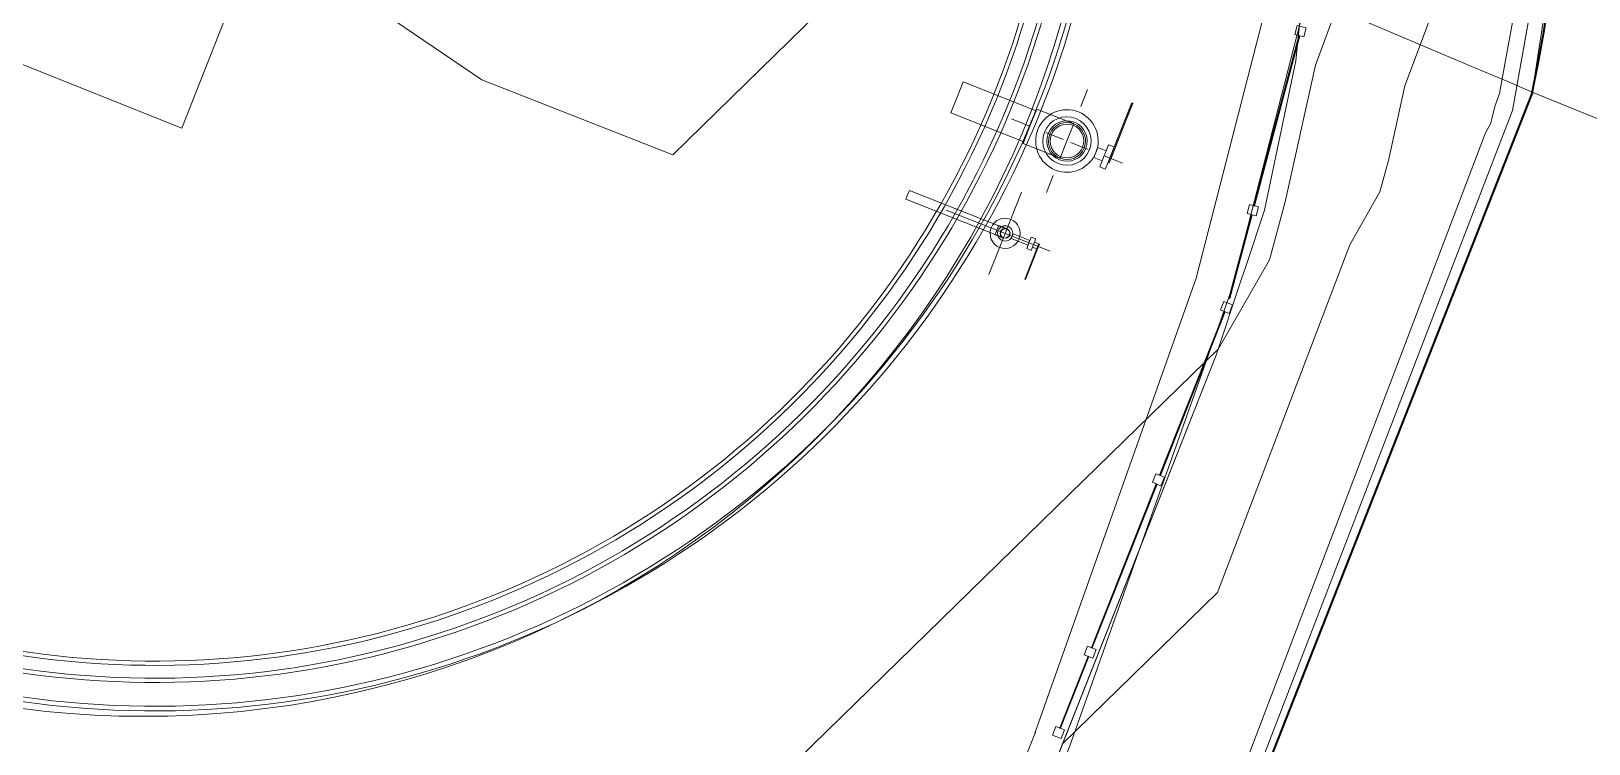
# Model space of a CAD drawing. Header units: metres. Extents: x -207 to 292, y -187 to 169.
# Drawn here: x -49.46 to -41.05, y 6.2 to 10.05 of the extents above; entities that cross this region are included whole.
import ezdxf

# ---------------------------------------------------------------- set-up
doc = ezdxf.new("R2010")
doc.units = ezdxf.units.M
doc.linetypes.add('Dash', pattern=[0.006, 0.003, -0.003])
for name, color, linetype, lineweight in [('A-GLAZ-CWMG', 7, 'Continuous', 9), ('C-TOPO', 7, 'Continuous', 9), ('C-TOPO-MAJR', 7, 'Continuous', 35), ('C-TOPO-MINR', 7, 'Continuous', 9), ('CERCO INTERIOR', 7, 'Continuous', 9), ('EQUIPOS PIS', 7, 'Continuous', 9), ('P-SANR-FIXT', 7, 'Continuous', 9), ('P-SANR-FIXT-HDLN', 7, 'Dash', 9), ('solera', 7, 'Continuous', 35)]:
    doc.layers.add(name, color=color, linetype=linetype, lineweight=lineweight)
doc.layers.add('PR10-ARQ-PL-001-Emplazamiento-C-1_dwg', color=7, linetype='Continuous', lineweight=9, true_color=0x767676)

# ---------------------------------------------------------------- blocks, each defined once
blk = doc.blocks.new('Circular Mullion - 5mm-2127248-PLANTA EMPLAZAMIENTO ACTUALIZADO')
at = {"layer": 'A-GLAZ-CWMG'}
for p, q in [((-107.6478, -45.3968), (-107.9974, -46.2801)), ((-107.6455, -45.3977), (-107.9951, -46.281)), ((-107.9951, -46.281), (-107.6455, -45.3977)), ((-107.9927, -46.2819), (-107.6432, -45.3986)), ((-107.6455, -45.3977), (-107.6478, -45.3968)), ((-107.6432, -45.3986), (-107.6455, -45.3977)), ((-107.9974, -46.2801), (-107.9951, -46.281)), ((-107.9951, -46.281), (-107.9927, -46.2819))]:
    blk.add_line(p, q, dxfattribs=at)
blk = doc.blocks.new('Circular Mullion - 5mm-2135801-PLANTA EMPLAZAMIENTO ACTUALIZADO')
at = {"layer": 'A-GLAZ-CWMG'}
for p, q in [((-42.8713, 9.0576), (-42.9914, 8.607)), ((-42.9889, 8.6064), (-42.8689, 9.0569)), ((-42.8689, 9.0569), (-42.9889, 8.6064)), ((-42.9865, 8.6057), (-42.8665, 9.0563)), ((-42.8689, 9.0569), (-42.8713, 9.0576)), ((-42.8665, 9.0563), (-42.8689, 9.0569)), ((-42.9914, 8.607), (-42.9889, 8.6064)), ((-42.9889, 8.6064), (-42.9865, 8.6057))]:
    blk.add_line(p, q, dxfattribs=at)
blk = doc.blocks.new('Rectangular Mullion - 50 x 50 mm-2128568-PLANTA EMPLAZAMIENTO ACTUALIZADO')
at = {"layer": 'A-GLAZ-CWMG'}
for p, q in [((0.025, 0.025), (-0.025, 0.025)), ((-0.025, 0.025), (-0.025, -0.025)), ((0.025, -0.025), (0.025, 0.025)), ((-0.025, -0.025), (0.025, -0.025))]:
    blk.add_line(p, q, dxfattribs=at)
blk = doc.blocks.new('Rectangular Mullion - 50 x 50 mm-2128569-PLANTA EMPLAZAMIENTO ACTUALIZADO')
at = {"layer": 'A-GLAZ-CWMG'}
for p, q in [((-0.025, -0.025), (-0.025, 0.025)), ((-0.025, 0.025), (0.025, 0.025)), ((0.025, 0.025), (0.025, -0.025)), ((0.025, -0.025), (-0.025, -0.025))]:
    blk.add_line(p, q, dxfattribs=at)
blk = doc.blocks.new('Quad Corner Mullion - 50x50 mm-2128572-PLANTA EMPLAZAMIENTO ACTUALIZADO')
at = {"layer": 'A-GLAZ-CWMG'}
for p, q in [((0.025, 0.025), (-0.025, 0.025)), ((-0.025, 0.025), (-0.025, -0.025)), ((0.025, -0.025), (0.025, 0.025)), ((-0.025, -0.025), (0.025, -0.025))]:
    blk.add_line(p, q, dxfattribs=at)
blk = doc.blocks.new('Quad Corner Mullion - 50x50 mm-2128573-PLANTA EMPLAZAMIENTO ACTUALIZADO')
at = {"layer": 'A-GLAZ-CWMG'}
for p, q in [((-0.025, -0.025), (-0.025, 0.025)), ((-0.025, 0.025), (0.025, 0.025)), ((0.025, 0.025), (0.025, -0.025)), ((0.025, -0.025), (-0.025, -0.025))]:
    blk.add_line(p, q, dxfattribs=at)
blk = doc.blocks.new('Quad Corner Mullion - 50x50 mm-2128574-PLANTA EMPLAZAMIENTO ACTUALIZADO')
at = {"layer": 'A-GLAZ-CWMG'}
for p, q in [((0.025, 0.025), (-0.025, 0.025)), ((-0.025, 0.025), (-0.025, -0.025)), ((0.025, -0.025), (0.025, 0.025)), ((-0.025, -0.025), (0.025, -0.025))]:
    blk.add_line(p, q, dxfattribs=at)
blk = doc.blocks.new('Quad Corner Mullion - 50x50 mm-2128575-PLANTA EMPLAZAMIENTO ACTUALIZADO')
at = {"layer": 'A-GLAZ-CWMG'}
for p, q in [((-0.025, -0.025), (-0.025, 0.025)), ((-0.025, 0.025), (0.025, 0.025)), ((0.025, 0.025), (0.025, -0.025)), ((0.025, -0.025), (-0.025, -0.025))]:
    blk.add_line(p, q, dxfattribs=at)
blk = doc.blocks.new('Circular Mullion - 5mm-2135921-PLANTA EMPLAZAMIENTO ACTUALIZADO')
at = {"layer": 'A-GLAZ-CWMG'}
for p, q in [((-43.7518, 6.6754), (-43.9049, 6.2884)), ((-43.9026, 6.2875), (-43.7495, 6.6745)), ((-43.7495, 6.6745), (-43.9026, 6.2875)), ((-43.9003, 6.2866), (-43.7471, 6.6736)), ((-43.7495, 6.6745), (-43.7518, 6.6754)), ((-43.7471, 6.6736), (-43.7495, 6.6745)), ((-43.9049, 6.2884), (-43.9026, 6.2875)), ((-43.9026, 6.2875), (-43.9003, 6.2866))]:
    blk.add_line(p, q, dxfattribs=at)
blk = doc.blocks.new('M_Tuberia Alimentación-01 - M_Tuberia Alimentación-01-2165010-PLANTA EMPLAZAMIENTO ACTUALIZADO')
at = {"layer": 'P-SANR-FIXT'}
for p, q in [((0.2154, 0.1), (0.1059, 0.1)), ((0.2154, 0), (0.2154, 0.1)), ((0.6388, 0.09), (0.2154, 0.09)), ((0.2154, 0), (0.2154, 0.09)), ((0.6388, 0.09), (0.6388, 0)), ((-0.2485, 0.025), (-0.2551, 0.025)), ((-0.2551, 0.025), (-0.2551, -0.0118)), ((-0.2551, 0.0196), (-0.2551, -0.2959)), ((-0.2485, 0.0196), (-0.2551, 0.0196)), ((-0.2162, 0.0647), (-0.2485, 0.0647)), ((-0.2485, 0), (-0.2485, 0.0647)), ((-0.2485, -0.0118), (-0.2485, 0.025)), ((-0.2485, -0.2959), (-0.2485, 0.0196)), ((-0.2485, -0.0647), (-0.2485, 0)), ((-0.2162, 0.0647), (-0.2162, 0)), ((-0.1681, 0.0296), (-0.2162, 0.0296)), ((-0.2162, 0), (-0.2162, 0.0296)), ((-0.2162, 0), (-0.2162, -0.0647)), ((-0.2162, -0.0296), (-0.2162, 0)), ((-0.1681, 0.0296), (-0.1681, 0)), ((-0.1681, 0), (-0.1681, -0.0296)), ((0.2154, -0.1), (0.2154, 0)), ((0.2154, -0.09), (0.2154, 0)), ((0.6388, 0), (0.6388, -0.09)), ((-0.2551, -0.3169), (-0.2551, -0.0118)), ((-0.2485, -0.0118), (-0.2551, -0.0118)), ((-0.2485, -0.0118), (-0.2485, -0.3169)), ((-0.2485, -0.0647), (-0.2162, -0.0647)), ((-0.2162, -0.0296), (-0.1681, -0.0296)), ((0.1059, -0.1), (0.2154, -0.1)), ((0.2154, -0.09), (0.6388, -0.09)), ((-0.2551, -0.2959), (-0.2551, -0.3201)), ((-0.2551, -0.3169), (-0.2485, -0.3169)), ((-0.2551, -0.3201), (-0.2485, -0.3201)), ((-0.2485, -0.3201), (-0.2485, -0.2959))]:
    blk.add_line(p, q, dxfattribs=at)
at = {"layer": 'P-SANR-FIXT', "flags": 128}
for points in [[(0.1059, 0.1), (0.1017, 0.1), (0.0974, 0.1), (0.0932, 0.1), (0.089, 0.1), (0.0849, 0.1), (0.0807, 0.1), (0.0766, 0.1), (0.0726, 0.1), (0.0686, 0.1), (0.0647, 0.1), (0.0608, 0.1), (0.057, 0.1), (0.0533, 0.1), (0.0496, 0.1), (0.0461, 0.1), (0.0427, 0.1), (0.0393, 0.1), (0.0361, 0.1), (0.0329, 0.1), (0.0299, 0.1), (0.027, 0.1), (0.0243, 0.1), (0.0216, 0.1), (0.0191, 0.1), (0.0168, 0.1), (0.0146, 0.1), (0.0125, 0.1), (0.0106, 0.1), (0.0088, 0.1), (0.0072, 0.1), (0.0057, 0.1), (0.0044, 0.1), (0.0033, 0.1), (0.0023, 0.1), (0.0015, 0.1), (0.0009, 0.1), (0.0004, 0.1), (0.0001, 0.1), (0, 0.1)], [(0, -0.1), (0.0001, -0.1), (0.0003, -0.1), (0.0008, -0.1), (0.0014, -0.1), (0.0021, -0.1), (0.003, -0.1), (0.0041, -0.1), (0.0054, -0.1), (0.0068, -0.1), (0.0084, -0.1), (0.0101, -0.1), (0.012, -0.1), (0.014, -0.1), (0.0162, -0.1), (0.0185, -0.1), (0.021, -0.1), (0.0236, -0.1), (0.0263, -0.1), (0.0291, -0.1), (0.0321, -0.1), (0.0352, -0.1), (0.0384, -0.1), (0.0417, -0.1), (0.0452, -0.1), (0.0487, -0.1), (0.0523, -0.1), (0.056, -0.1), (0.0598, -0.1), (0.0636, -0.1), (0.0675, -0.1), (0.0715, -0.1), (0.0755, -0.1), (0.0796, -0.1), (0.0837, -0.1), (0.0879, -0.1), (0.0921, -0.1), (0.0963, -0.1), (0.1005, -0.1), (0.1047, -0.1), (0.1059, -0.1)]]:
    blk.add_lwpolyline(points, dxfattribs=at)
at = {"layer": 'P-SANR-FIXT'}
for radius, start, end in [(0.1685, 360, 180), (0.1685, 360, 180), (0.1685, 360, 180), (0.1685, 360, 180), (0.1685, 360, 180), (0.1685, 360, 180), (0.1308, 0, 180), (0.1308, 360, 180), (0.1308, 360, 180), (0.1308, 360, 180), (0.109, 360, 180), (0.109, 360, 180), (0.109, 360, 180), (0.109, 360, 180), (0.1, 0, 180), (0.091, 0, 180), (0.091, 0, 180), (0.091, 0, 180), (0.091, 0, 180), (0.1685, 180, 360), (0.1685, 180, 360), (0.1685, 180, 360), (0.1685, 180, 360), (0.1685, 180, 360), (0.1685, 180, 360), (0.1308, 180, 0), (0.1308, 180, 360), (0.1308, 180, 360), (0.1308, 180, 360), (0.109, 180, 360), (0.109, 180, 360), (0.109, 180, 360), (0.109, 180, 360), (0.091, 180, 0), (0.091, 180, 0), (0.091, 180, 0), (0.091, 180, 0), (0.1, 180, 360)]:
    blk.add_arc((0, 0), radius, start, end, dxfattribs=at)
at = {"layer": 'P-SANR-FIXT-HDLN'}
for p, q in [((0, 0), (0, 0.301)), ((-0.3222, 0), (0, 0)), ((0.3222, 0), (0, 0)), ((0, 0), (0, -0.301))]:
    blk.add_line(p, q, dxfattribs=at)
blk = doc.blocks.new('M_Tuberia Alimentación-02 - M_Tuberia Alimentación-02-2155587-PLANTA EMPLAZAMIENTO ACTUALIZADO')
at = {"layer": 'P-SANR-FIXT'}
for p, q in [((-0.1897, 0.1905), (-0.1934, 0.1905)), ((-0.1934, 0.1905), (-0.1934, 0.186)), ((-0.1934, 0.1905), (-0.1934, 0.1828)), ((-0.1934, 0), (-0.1934, 0.186)), ((-0.1934, 0.1828), (-0.1934, -0.0065)), ((-0.1934, 0.1828), (-0.1897, 0.1828)), ((-0.1897, 0.1828), (-0.1897, 0.1905)), ((-0.1897, 0.186), (-0.1897, 0.1905)), ((-0.1897, 0.186), (-0.1897, 0)), ((-0.1897, -0.0065), (-0.1897, 0.1828)), ((0, 0), (0, 0.239)), ((-0.1934, 0), (-0.1934, -0.0139)), ((-0.1934, 0), (-0.1897, 0)), ((-0.165, 0.0139), (-0.1897, 0.0139)), ((-0.1897, 0.0139), (-0.1897, 0)), ((-0.1897, -0.0139), (-0.1897, 0)), ((-0.1897, 0), (-0.1897, -0.0139)), ((-0.1384, 0.0338), (-0.165, 0.0338)), ((-0.165, 0), (-0.165, 0.0338)), ((-0.165, 0), (-0.165, 0.0139)), ((-0.165, -0.0139), (-0.165, 0)), ((-0.165, -0.0338), (-0.165, 0)), ((-0.1384, 0), (-0.1384, 0.0338)), ((-0.0411, 0.0139), (-0.1384, 0.0139)), ((-0.1384, 0), (-0.1384, 0.0139)), ((-0.1384, -0.0338), (-0.1384, 0)), ((-0.1384, -0.0139), (-0.1384, 0)), ((-0.0411, 0), (-0.0411, 0.0139)), ((-0.0411, -0.0139), (-0.0411, 0)), ((0.0474, 0.0264), (0.0421, 0.0264)), ((0.0474, 0), (0.0474, 0.0264)), ((0.5661, 0.025), (0.0474, 0.025)), ((0.0474, 0), (0.0474, 0.025)), ((0.0474, -0.0264), (0.0474, 0)), ((0.5661, 0), (0.5661, 0.025)), ((-0.2622, 0), (0.3415, 0)), ((-0.1934, -0.0065), (-0.1897, -0.0065)), ((-0.1934, -0.0139), (-0.1897, -0.0139)), ((-0.1897, -0.0139), (-0.165, -0.0139)), ((-0.165, -0.0338), (-0.1384, -0.0338)), ((-0.1384, -0.0139), (-0.0411, -0.0139)), ((0, 0), (0, -0.239)), ((0.0421, -0.0264), (0.0474, -0.0264)), ((0.0474, -0.025), (0.0474, 0)), ((0.0474, -0.025), (0.5661, -0.025)), ((0.5661, -0.025), (0.5661, 0))]:
    blk.add_line(p, q, dxfattribs=at)
at = {"layer": 'P-SANR-FIXT', "flags": 128}
for points in [[(0.0421, 0.0264), (0.0405, 0.0264), (0.0388, 0.0264), (0.0371, 0.0264), (0.0354, 0.0264), (0.0338, 0.0264), (0.0321, 0.0264), (0.0305, 0.0264), (0.0289, 0.0264), (0.0273, 0.0264), (0.0257, 0.0264), (0.0242, 0.0264), (0.0227, 0.0264), (0.0212, 0.0264), (0.0198, 0.0264), (0.0183, 0.0264), (0.017, 0.0264), (0.0156, 0.0264), (0.0144, 0.0264), (0.0131, 0.0264), (0.0119, 0.0264), (0.0108, 0.0264), (0.0097, 0.0264), (0.0086, 0.0264), (0.0076, 0.0264), (0.0067, 0.0264), (0.0058, 0.0264), (0.005, 0.0264), (0.0042, 0.0264), (0.0035, 0.0264), (0.0029, 0.0264), (0.0023, 0.0264), (0.0018, 0.0264), (0.0013, 0.0264), (0.0009, 0.0264), (0.0006, 0.0264), (0.0004, 0.0264), (0.0002, 0.0264), (0.0001, 0.0264), (0, 0.0264)], [(0, -0.0264), (0, -0.0264), (0.0001, -0.0264), (0.0003, -0.0264), (0.0005, -0.0264), (0.0008, -0.0264), (0.0012, -0.0264), (0.0016, -0.0264), (0.0021, -0.0264), (0.0027, -0.0264), (0.0033, -0.0264), (0.004, -0.0264), (0.0048, -0.0264), (0.0056, -0.0264), (0.0064, -0.0264), (0.0074, -0.0264), (0.0083, -0.0264), (0.0094, -0.0264), (0.0105, -0.0264), (0.0116, -0.0264), (0.0128, -0.0264), (0.014, -0.0264), (0.0153, -0.0264), (0.0166, -0.0264), (0.018, -0.0264), (0.0194, -0.0264), (0.0208, -0.0264), (0.0223, -0.0264), (0.0238, -0.0264), (0.0253, -0.0264), (0.0269, -0.0264), (0.0285, -0.0264), (0.0301, -0.0264), (0.0317, -0.0264), (0.0333, -0.0264), (0.035, -0.0264), (0.0366, -0.0264), (0.0383, -0.0264), (0.04, -0.0264), (0.0417, -0.0264), (0.0421, -0.0264)]]:
    blk.add_lwpolyline(points, dxfattribs=at)
at = {"layer": 'P-SANR-FIXT'}
for radius, start, end in [(0.0814, 360, 180), (0.0814, 360, 180), (0.0814, 360, 180), (0.0814, 360, 180), (0.0814, 180, 360), (0.0814, 180, 360), (0.0814, 180, 360), (0.0814, 180, 360), (0.0411, 0, 180), (0.0411, 360, 180), (0.0411, 360, 180), (0.0411, 360, 180), (0.0411, 360, 180), (0.0411, 360, 180), (0.0411, 180, 0), (0.0411, 180, 360), (0.0411, 180, 360), (0.0411, 180, 360), (0.0411, 180, 360), (0.0411, 180, 360), (0.0264, 0, 180), (0.0264, 180, 0), (0.025, 0, 180), (0.025, 360, 180), (0.025, 180, 0), (0.025, 180, 360)]:
    blk.add_arc((0, 0), radius, start, end, dxfattribs=at)
blk = doc.blocks.new('M_Estanque-Terraza - M_Estanque-Terraza-2090154-PLANTA EMPLAZAMIENTO ACTUALIZADO')
at = {"layer": 'P-SANR-FIXT'}
for radius, start, end in [(5.1516, 0, 136.13623), (5.1516, 0, 136.13623), (5.1266, 0, 136.11945), (5.1266, 0, 136.11945), (4.9983, 0, 136.03065), (4.9755, 360, 136.01444), (4.9059, 0, 180), (4.8832, 0, 180), (5.1516, 180, 360), (5.1516, 180, 360), (5.1266, 180, 0), (5.1266, 180, 0), (4.9983, 180, 0), (4.9755, 180, 0), (4.9059, 180, 360), (4.8832, 180, 360)]:
    blk.add_arc((0, 0), radius, start, end, dxfattribs=at)
blk = doc.blocks.new('YADRAN_LASQUEMAS_ARQ_MO_002_TERRAZAS_rvt-1-PLANTA EMPLAZAMIENTO ACTUALIZADO')
at = {"layer": 'A-GLAZ-CWMG', "lineweight": 9}
for name, p, rotation in [('Circular Mullion - 5mm-2127248-PLANTA EMPLAZAMIENTO ACTUALIZADO', (-144.4961, -48.4951), 186.6738472865709), ('Circular Mullion - 5mm-2127248-PLANTA EMPLAZAMIENTO ACTUALIZADO', (-144.4961, -48.4951), 186.6738472865709), ('Circular Mullion - 5mm-2127248-PLANTA EMPLAZAMIENTO ACTUALIZADO', (-144.4961, -48.4951), 186.6738472865709), ('Circular Mullion - 5mm-2127248-PLANTA EMPLAZAMIENTO ACTUALIZADO', (-144.4961, -48.4951), 186.6738472865709), ('Quad Corner Mullion - 50x50 mm-2128574-PLANTA EMPLAZAMIENTO ACTUALIZADO', (-43.0043, 8.5574), 68.4099999999996), ('Quad Corner Mullion - 50x50 mm-2128575-PLANTA EMPLAZAMIENTO ACTUALIZADO', (-43.0043, 8.5574), 68.4099999999996), ('Circular Mullion - 5mm-2127248-PLANTA EMPLAZAMIENTO ACTUALIZADO', (-151.0086, -37.7469), 180), ('Circular Mullion - 5mm-2127248-PLANTA EMPLAZAMIENTO ACTUALIZADO', (-151.0086, -37.7469), 180), ('Circular Mullion - 5mm-2127248-PLANTA EMPLAZAMIENTO ACTUALIZADO', (-151.0086, -37.7469), 180), ('Circular Mullion - 5mm-2127248-PLANTA EMPLAZAMIENTO ACTUALIZADO', (-151.0086, -37.7469), 180), ('Circular Mullion - 5mm-2127248-PLANTA EMPLAZAMIENTO ACTUALIZADO', (-151.3766, -38.6767), 180), ('Circular Mullion - 5mm-2127248-PLANTA EMPLAZAMIENTO ACTUALIZADO', (-151.3766, -38.6767), 180), ('Circular Mullion - 5mm-2127248-PLANTA EMPLAZAMIENTO ACTUALIZADO', (-151.3766, -38.6767), 180), ('Circular Mullion - 5mm-2127248-PLANTA EMPLAZAMIENTO ACTUALIZADO', (-151.3766, -38.6767), 180)]:
    blk.add_blockref(name, p, dxfattribs=dict(at, rotation=rotation))
at = {"layer": 'A-GLAZ-CWMG', "lineweight": 9, "extrusion": (0, 0, -1)}
for name, p, rotation in [('Rectangular Mullion - 50 x 50 mm-2128568-PLANTA EMPLAZAMIENTO ACTUALIZADO', (42.6051, 10.0474), 284.916152713429), ('Rectangular Mullion - 50 x 50 mm-2128569-PLANTA EMPLAZAMIENTO ACTUALIZADO', (42.6051, 10.0474), 284.916152713429), ('Rectangular Mullion - 50 x 50 mm-2128568-PLANTA EMPLAZAMIENTO ACTUALIZADO', (42.8625, 9.0811), 284.916152713429), ('Rectangular Mullion - 50 x 50 mm-2128569-PLANTA EMPLAZAMIENTO ACTUALIZADO', (42.8625, 9.0811), 284.916152713429), ('Rectangular Mullion - 50 x 50 mm-2128568-PLANTA EMPLAZAMIENTO ACTUALIZADO', (43.3723, 7.6276), 291.5900000000004), ('Rectangular Mullion - 50 x 50 mm-2128569-PLANTA EMPLAZAMIENTO ACTUALIZADO', (43.3723, 7.6276), 291.5900000000004), ('Rectangular Mullion - 50 x 50 mm-2128568-PLANTA EMPLAZAMIENTO ACTUALIZADO', (43.7403, 6.6977), 291.5900000000004), ('Rectangular Mullion - 50 x 50 mm-2128569-PLANTA EMPLAZAMIENTO ACTUALIZADO', (43.7403, 6.6977), 291.5900000000004), ('Quad Corner Mullion - 50x50 mm-2128572-PLANTA EMPLAZAMIENTO ACTUALIZADO', (43.9118, 6.2642), 291.5900000000004), ('Quad Corner Mullion - 50x50 mm-2128573-PLANTA EMPLAZAMIENTO ACTUALIZADO', (43.9118, 6.2642), 291.5900000000004)]:
    blk.add_blockref(name, p, dxfattribs=dict(at, rotation=rotation))
at = {"layer": 'A-GLAZ-CWMG', "lineweight": 9}
for name in ['Circular Mullion - 5mm-2135801-PLANTA EMPLAZAMIENTO ACTUALIZADO', 'Circular Mullion - 5mm-2135801-PLANTA EMPLAZAMIENTO ACTUALIZADO', 'Circular Mullion - 5mm-2135801-PLANTA EMPLAZAMIENTO ACTUALIZADO', 'Circular Mullion - 5mm-2135801-PLANTA EMPLAZAMIENTO ACTUALIZADO', 'Circular Mullion - 5mm-2135921-PLANTA EMPLAZAMIENTO ACTUALIZADO', 'Circular Mullion - 5mm-2135921-PLANTA EMPLAZAMIENTO ACTUALIZADO', 'Circular Mullion - 5mm-2135921-PLANTA EMPLAZAMIENTO ACTUALIZADO', 'Circular Mullion - 5mm-2135921-PLANTA EMPLAZAMIENTO ACTUALIZADO']:
    blk.add_blockref(name, (0, 0), dxfattribs=at)
at = {"layer": 'P-SANR-FIXT', "lineweight": 9}
for name, p, rotation in [('M_Estanque-Terraza - M_Estanque-Terraza-2090154-PLANTA EMPLAZAMIENTO ACTUALIZADO', (-48.7895, 11.5321), 53.81588478803576), ('M_Tuberia Alimentación-01 - M_Tuberia Alimentación-01-2165010-PLANTA EMPLAZAMIENTO ACTUALIZADO', (-43.8656, 9.4548), 158.2808217990217), ('M_Tuberia Alimentación-02 - M_Tuberia Alimentación-02-2155587-PLANTA EMPLAZAMIENTO ACTUALIZADO', (-44.1994, 8.9564), 158.4100000000005), ('M_Estanque-Terraza - M_Estanque-Terraza-2090154-PLANTA EMPLAZAMIENTO ACTUALIZADO', (-52.8603, 1.4081), 339.9940785620051)]:
    blk.add_blockref(name, p, dxfattribs=dict(at, rotation=rotation))
blk = doc.blocks.new('PR10-ARQ-PL-001-Emplazamiento-C-1_dwg-674643-PLANTA EMPLAZAMIENTO ACTUALIZADO')
at = {"layer": 'C-TOPO', "flags": 128}
for points in [[(-48.8836, -9.4127), (-47.3494, -5.5151), (-47.2898, -5.3636), (-47.2285, -5.208), (-47.1676, -5.0533), (-47.127, -4.9501), (-45.9286, -1.9057), (-45.0704, 0.2747), (-44.1788, 2.5396), (-43.5396, 4.1634), (-42.2741, 7.3784), (-41.3546, 9.7142), (-41.2191, 10.5882), (-41.184, 11.4719), (-41.2497, 12.3539), (-41.4154, 13.2227), (-41.6789, 14.0669), (-42.0368, 14.8757), (-42.4845, 15.6385), (-43.016, 16.3453), (-43.6247, 16.987)], [(-48.8836, -9.4127), (-47.3494, -5.5151), (-47.2898, -5.3636), (-47.2285, -5.208), (-47.1676, -5.0533), (-47.127, -4.9501), (-45.9286, -1.9057), (-45.0704, 0.2747), (-44.1788, 2.5396), (-43.5396, 4.1634), (-42.2741, 7.3784), (-41.3546, 9.7142), (-41.2191, 10.5882), (-41.184, 11.4719), (-41.2497, 12.3539), (-41.4154, 13.2227), (-41.6789, 14.0669), (-42.0368, 14.8757), (-42.4845, 15.6385), (-43.016, 16.3453), (-43.6247, 16.987)], [(-72.4963, -65.73), (-70.1118, -62.965), (-69.1826, -60.839), (-63.6918, -47.004), (-60.8883, -39.938), (-50.0873, -12.602), (-46.44, -3.287), (-41.4612, 9.619), (-41.2349, 10.888), (-41.4753, 13.094), (-42.085, 14.749), (-43.2795, 16.487), (-45.8128, 18.344)], [(-45.7324, 17.0622), (-45.0806, 16.5584), (-45.025, 16.5046), (-44.4892, 15.9848), (-44.4401, 15.9251), (-43.9657, 15.3487), (-43.5168, 14.658), (-43.3388, 14.3026), (-43.1479, 13.9213), (-42.8638, 13.148), (-42.783, 12.8181), (-42.668, 12.3478), (-42.5629, 11.5307), (-42.5564, 11.1153), (-42.55, 10.707), (-42.6293, 9.887), (-42.7999, 9.081), (-42.8986, 8.7839), (-42.9247, 8.7054), (-43.0596, 8.2992), (-44.134, 5.584)], [(-44.134, 5.584), (-43.0596, 8.2992), (-42.9247, 8.7054), (-42.8986, 8.7839), (-42.7999, 9.081), (-42.6293, 9.887), (-42.55, 10.707), (-42.5564, 11.1153), (-42.5629, 11.5307), (-42.668, 12.3478), (-42.783, 12.8181), (-42.8638, 13.148), (-43.1479, 13.9213), (-43.3388, 14.3026), (-43.5168, 14.658), (-43.9657, 15.3487), (-44.4401, 15.9251), (-44.4892, 15.9848), (-45.025, 16.5046), (-45.0806, 16.5584), (-45.7324, 17.0622)]]:
    blk.add_lwpolyline(points, dxfattribs=at)
at = {"layer": 'C-TOPO-MAJR', "color": 1, "lineweight": 9, "true_color": 0xff0000, "flags": 128}
for points in [[(-45.7243, 18.1283), (-43.4351, 16.4932), (-43.4284, 16.4885), (-43.3779, 16.4543), (-43.3755, 16.4406), (-43.3334, 16.3977), (-43.2973, 16.3498), (-43.2743, 16.3433), (-42.1474, 14.7355), (-42.1469, 14.7009), (-42.1331, 14.6503), (-41.5506, 13.097), (-41.5341, 13.0733), (-41.5423, 13.0522), (-41.5372, 13.0052), (-41.3364, 10.9372), (-41.3185, 10.8777), (-41.5306, 9.7114), (-41.5567, 9.6409), (-41.5714, 9.5748), (-41.579, 9.5468), (-41.6059, 9.4996), (-43.047, 5.7143)], [(-33.9418, 6.7098), (-36.7207, 7.8261), (-36.8274, 7.8699), (-41.0302, 9.5865), (-41.3539, 9.7187), (-41.4864, 9.7749), (-41.6207, 9.8319), (-41.757, 9.8897), (-43.0398, 10.4339), (-43.1934, 10.2194), (-44.5772, 10.7648), (-45.9931, 9.3799), (-47.0242, 9.7848), (-48.2209, 10.598), (-48.6437, 9.5239), (-68.1109, 17.305)]]:
    blk.add_lwpolyline(points, dxfattribs=at)
at = {"layer": 'C-TOPO-MINR', "color": 9, "true_color": 0xc0c0c0, "flags": 128}
for points in [[(-45.4312, 17.4133), (-44.1845, 16.5229), (-44.1451, 16.4957), (-43.8514, 16.2969), (-43.8378, 16.2167), (-43.5929, 15.9673), (-43.3831, 15.6886), (-43.2489, 15.651), (-42.5464, 14.6487), (-42.5424, 14.3929), (-42.4403, 14.0187), (-42.1027, 13.1184), (-41.9654, 12.9213), (-42.0333, 12.7449), (-41.9908, 12.3531), (-41.8789, 11.1997), (-41.765, 10.8227), (-41.882, 10.1794), (-42.0408, 9.752), (-42.1299, 9.3503), (-42.176, 9.1804), (-42.3393, 8.894), (-43.0534, 7.0184), (-43.8891, 6.2029)], [(-45.7809, 5.6671), (-43.8485, 7.5528), (-43.0482, 8.3337), (-43.0452, 8.3366), (-42.773, 8.814), (-42.6883, 9.1259), (-42.5248, 9.863), (-42.2335, 10.6475)]]:
    blk.add_lwpolyline(points, dxfattribs=at)
at = {"layer": 'CERCO INTERIOR'}
blk.add_line((-44.0361, 6.2663), (-70.6086, -61.035), dxfattribs=at)
at = {"layer": 'CERCO INTERIOR', "flags": 128}
blk.add_lwpolyline([(-43.8501, 6.1928), (-70.4226, -61.1085), (-71.6346, -63.4676), (-73.5279, -65.1069), (-75.9792, -65.979), (-78.5661, -65.7792), (-105.4009, -55.1206), (-107.4035, -53.5117), (-108.6118, -51.2683), (-108.7585, -48.6564), (-108.2451, -46.181), (-80.7154, 23.3595), (-79.5768, 25.6151), (-77.8364, 27.1497), (-75.5964, 28.0668), (-72.9859, 27.9815), (-46.0119, 17.335), (-43.9968, 15.6817), (-42.7375, 13.6508), (-42.3385, 11.1388), (-42.9762, 8.6573)], close=True, dxfattribs=at)
blk.add_lwpolyline([(-108.0592, -46.2546), (-80.5328, 23.2775), (-79.4156, 25.4906), (-77.7294, 26.9774), (-75.5602, 27.8655), (-73.027, 27.7828), (-46.1145, 17.1605), (-44.1493, 15.5481), (-42.9287, 13.5796), (-42.5425, 11.1484), (-43.1677, 8.7157), (-44.0386, 6.2597)], dxfattribs=at)
at = {"layer": 'EQUIPOS PIS'}
for centre in [(-48.8506, 11.4984), (-52.7396, 1.3714)]:
    blk.add_circle(centre, 5.1472, dxfattribs=at)
at = {"layer": 'solera'}
blk.add_line((-41.3546, 9.7142), (-69.7739, -62.4828), dxfattribs=at)
blk.add_arc((-48.9388, 11.3377), 7.756, 347.91764, 66.36227, dxfattribs=at)

msp = doc.modelspace()

# ---------------------------------------------------------------- linework, layer by layer
at = {"layer": 'C-TOPO'}
for p, q in [((-41.2349, 10.888), (-41.4612, 9.619)), ((-42.55, 10.707), (-42.6293, 9.887)), ((-42.6293, 9.887), (-42.55, 10.707)), ((-41.3546, 9.7142), (-41.2191, 10.5882)), ((-41.2191, 10.5882), (-41.3546, 9.7142)), ((-42.6293, 9.887), (-42.7999, 9.081)), ((-42.7999, 9.081), (-42.6293, 9.887)), ((-42.2741, 7.3784), (-41.3546, 9.7142)), ((-41.3546, 9.7142), (-42.2741, 7.3784)), ((-46.44, -3.287), (-41.4612, 9.619)), ((-42.7999, 9.081), (-42.8986, 8.7839)), ((-42.8986, 8.7839), (-42.7999, 9.081)), ((-42.8986, 8.7839), (-42.9247, 8.7054)), ((-42.9247, 8.7054), (-42.8986, 8.7839)), ((-42.9247, 8.7054), (-43.0596, 8.2992)), ((-43.0596, 8.2992), (-42.9247, 8.7054)), ((-43.0596, 8.2992), (-44.134, 5.584)), ((-44.134, 5.584), (-43.0596, 8.2992)), ((-43.5396, 4.1634), (-42.2741, 7.3784)), ((-42.2741, 7.3784), (-43.5396, 4.1634))]:
    msp.add_line(p, q, dxfattribs=at)
at = {"layer": 'C-TOPO-MAJR', "color": 1, "lineweight": 9, "true_color": 0xff0000, "flags": 128}
for points in [[(-45.7243, 18.1283), (-43.4351, 16.4932), (-43.4284, 16.4885), (-43.3779, 16.4543), (-43.3755, 16.4406), (-43.3334, 16.3977), (-43.2973, 16.3498), (-43.2743, 16.3433), (-42.1474, 14.7355), (-42.1469, 14.7009), (-42.1331, 14.6503), (-41.5506, 13.097), (-41.5341, 13.0733), (-41.5423, 13.0522), (-41.5372, 13.0052), (-41.3364, 10.9372), (-41.3185, 10.8777), (-41.5306, 9.7114), (-41.5567, 9.6409), (-41.5714, 9.5748), (-41.579, 9.5468), (-41.6059, 9.4996), (-43.047, 5.7143)], [(-68.1109, 17.305), (-48.6437, 9.5239), (-48.2209, 10.598), (-47.0242, 9.7848), (-45.9931, 9.3799), (-44.5772, 10.7648), (-43.1934, 10.2194), (-43.0398, 10.4339), (-41.757, 9.8897), (-41.6207, 9.8319), (-41.4864, 9.7749), (-41.3539, 9.7187)], [(-41.3539, 9.7187), (-41.0302, 9.5865), (-36.8274, 7.8699), (-36.7207, 7.8261)]]:
    msp.add_lwpolyline(points, dxfattribs=at)
at = {"layer": 'C-TOPO-MINR', "color": 9, "true_color": 0xc0c0c0, "flags": 128}
for points in [[(-45.4312, 17.4133), (-44.1845, 16.5229), (-44.1451, 16.4957), (-43.8514, 16.2969), (-43.8378, 16.2167), (-43.5929, 15.9673), (-43.3831, 15.6886), (-43.2489, 15.651), (-42.5464, 14.6487), (-42.5424, 14.3929), (-42.4403, 14.0187), (-42.1027, 13.1184), (-41.9654, 12.9213), (-42.0333, 12.7449), (-41.9908, 12.3531), (-41.8789, 11.1997), (-41.765, 10.8227), (-41.882, 10.1794), (-42.0408, 9.752), (-42.1299, 9.3503), (-42.176, 9.1804), (-42.3393, 8.894), (-43.0534, 7.0184), (-43.8891, 6.2029)], [(-43.0482, 8.3337), (-43.0452, 8.3366), (-42.773, 8.814), (-42.6883, 9.1259), (-42.5248, 9.863), (-42.2335, 10.6475), (-42.2116, 10.7677), (-42.4213, 11.4622), (-42.4445, 11.701), (-42.5244, 12.4377), (-42.3967, 12.7694), (-42.6548, 13.1399), (-42.7475, 13.3871), (-42.9378, 14.0849), (-42.9454, 14.5619), (-43.2236, 14.9588), (-43.4688, 15.0274), (-43.8523, 15.5369), (-44.3001, 15.9929), (-44.325, 16.1394), (-44.8618, 16.5029), (-44.9339, 16.5526), (-45.138, 16.6984)], [(-44.3758, 4.9728), (-45.7809, 5.6671), (-43.8485, 7.5528), (-43.0482, 8.3337)]]:
    msp.add_lwpolyline(points, dxfattribs=at)

# ---------------------------------------------------------------- block references
at = {"lineweight": 5}
msp.add_blockref('YADRAN_LASQUEMAS_ARQ_MO_002_TERRAZAS_rvt-1-PLANTA EMPLAZAMIENTO ACTUALIZADO', (0, 0), dxfattribs=at)
at = {"layer": 'PR10-ARQ-PL-001-Emplazamiento-C-1_dwg', "color": 7}
msp.add_blockref('PR10-ARQ-PL-001-Emplazamiento-C-1_dwg-674643-PLANTA EMPLAZAMIENTO ACTUALIZADO', (0, 0), dxfattribs=at)

doc.saveas('drawing.dxf')
